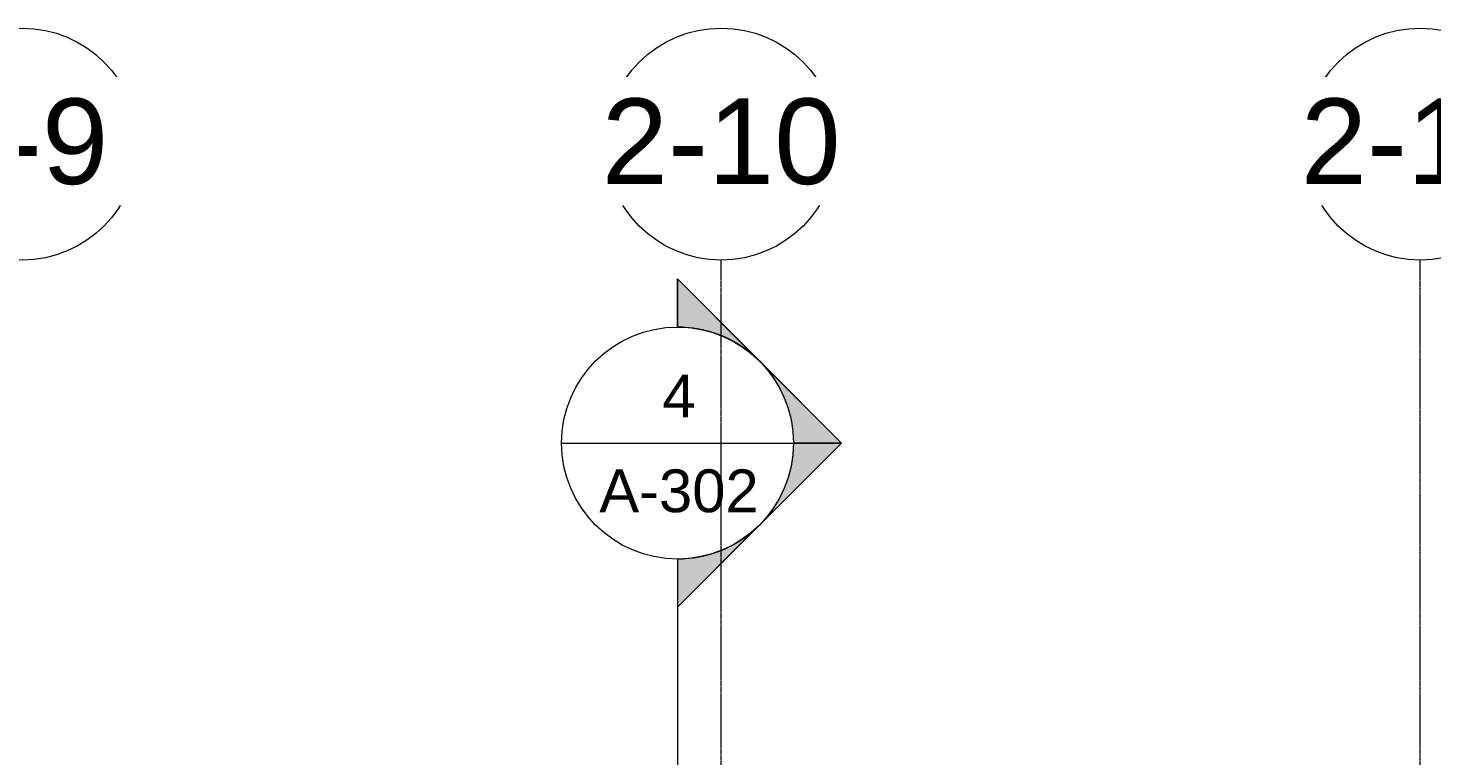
# Model space of a CAD drawing. Header units: inches. Extents: x -55396 to -733, y -290 to 853.
# Drawn here: x -11844 to -11263, y 369 to 670 of the extents above; entities that cross this region are included whole.
import ezdxf

# ---------------------------------------------------------------- set-up
doc = ezdxf.new("R2010")
doc.units = ezdxf.units.IN
doc.header["$MEASUREMENT"] = 0
doc.linetypes.add('Grid Line 1_2_', pattern=[0.875, 0.5, -0.125, 0.125, -0.125])
for name, color, linetype, lineweight in [('G-ANNO-SYMB', 111, 'Continuous', 9), ('S-GRID', 1, 'Continuous', 9), ('S-GRID-IDEN', 1, 'Continuous', 9)]:
    doc.layers.add(name, color=color, linetype=linetype, lineweight=lineweight)
doc.styles.add('Arial', font='arial.ttf', dxfattribs={"height": 35.407186})
doc.styles.add('Arial_1', font='arial.ttf', dxfattribs={"height": 17.703593})

# ---------------------------------------------------------------- blocks, each defined once
blk = doc.blocks.new('Grid - Grid Head - Circle-14747-Section 6')
at = {"layer": 'S-GRID-IDEN'}
blk.add_circle((-23085.89, 621.76), 48, dxfattribs=at)
blk = doc.blocks.new('Section - Section Head - Filled-1526-Section 6')
at = {"layer": 'G-ANNO-SYMB'}
h = blk.add_hatch(color=256, dxfattribs=at)
edge = h.paths.add_edge_path(flags=0)
edge.add_arc((-24148.84, 528), 48.06, 90, 132.0784, ccw=False)
edge.add_line((-24148.84, 576.06), (-24148.84, 595.88))
edge.add_line((-24148.84, 595.88), (-24181.04, 563.67))
h = blk.add_hatch(color=256, dxfattribs=at)
edge = h.paths.add_edge_path(flags=0)
edge.add_line((-24182.78, 561.94), (-24216.72, 528))
edge.add_line((-24216.72, 528), (-24196.84, 528))
edge.add_arc((-24148.84, 528), 48, 135, 180, ccw=False)
h = blk.add_hatch(color=256, dxfattribs=at)
edge = h.paths.add_edge_path(flags=0)
edge.add_arc((-24148.84, 528), 48, 180, 225, ccw=False)
edge.add_line((-24196.84, 528), (-24216.72, 528))
edge.add_line((-24216.72, 528), (-24182.78, 494.06))
h = blk.add_hatch(color=256, dxfattribs=at)
edge = h.paths.add_edge_path(flags=0)
edge.add_line((-24181.04, 492.33), (-24148.84, 460.12))
edge.add_line((-24148.84, 460.12), (-24148.84, 479.94))
edge.add_arc((-24148.84, 528), 48.06, 227.9216, 270, ccw=False)
for p, q in [((-24216.72, 528), (-24148.84, 595.88)), ((-24181.04, 563.67), (-24148.84, 595.88)), ((-24148.84, 576), (-24148.84, 595.88)), ((-24148.84, 595.88), (-24148.84, 576.06)), ((-24216.72, 528), (-24182.78, 561.94)), ((-24216.72, 528), (-24148.84, 460.12)), ((-24196.84, 528), (-24216.72, 528)), ((-24182.78, 494.06), (-24216.72, 528)), ((-24216.72, 528), (-24196.84, 528)), ((-24148.84, 460.12), (-24181.04, 492.33)), ((-24148.84, 480), (-24148.84, 460.12)), ((-24148.84, 479.94), (-24148.84, 460.12))]:
    blk.add_line(p, q, dxfattribs=at)
for radius, start, end in [(48, 90, 270), (48.06, 90, 132.0784), (48, 270, 90), (48, 135, 180), (48, 180, 225), (48.06, 227.9216, 270)]:
    blk.add_arc((-24148.84, 528), radius, start, end, dxfattribs=at)

msp = doc.modelspace()

# ---------------------------------------------------------------- linework, layer by layer
at = {"layer": 'G-ANNO-SYMB'}
for p, q in [((-11623.57, 498.08), (-11527.57, 498.08)), ((-11575.57, 450.08), (-11575.57, -56.62))]:
    msp.add_line(p, q, dxfattribs=at)
at = {"layer": 'S-GRID', "linetype": 'Grid Line 1_2_'}
for p, q in [((-11557.5, -132), (-11557.5, 573.76)), ((-11557.5, -132), (-11557.5, 573.76)), ((-11268, -132), (-11268, 573.76)), ((-11268, -132), (-11268, 573.76))]:
    msp.add_line(p, q, dxfattribs=at)

# ---------------------------------------------------------------- block references
at = {"layer": 'G-ANNO-SYMB', "extrusion": (0, 0, -1)}
msp.add_blockref('Section - Section Head - Filled-1526-Section 6', (35724.41, -29.92), dxfattribs=at)
at = {"layer": 'S-GRID-IDEN'}
for p in [(11238.89, 0), (11528.39, 0), (11817.89, 0)]:
    msp.add_blockref('Grid - Grid Head - Circle-14747-Section 6', p, dxfattribs=at)

# ---------------------------------------------------------------- texts
at = {"layer": 'G-ANNO-SYMB', "attachment_point": 2, "line_spacing_factor": 0.938532, "style": 'Arial_1'}
for s, insert, char_height, width in [('4', (-11574.96, 526.42), 17.7, 16.416), ('A-302', (-11574.96, 487.15), 17.704, 78.624)]:
    msp.add_mtext(s, dxfattribs=dict(at, insert=insert, char_height=char_height, width=width))

# ---------------------------------------------------------------- next in the draw order: texts
at = {"layer": 'S-GRID-IDEN', "char_height": 35.407, "attachment_point": 2, "line_spacing_factor": 0.938532, "style": 'Arial', "bg_fill": 3, "box_fill_scale": 1.25, "bg_fill_color": 0, "bg_fill_transparency": 0}
for s, insert, width in [('1-9', (-11847.01, 640.64), 85.104), ('1-10', (-11557.51, 640.64), 117.936), ('1-11', (-11268.01, 640.64), 117.936)]:
    msp.add_mtext(s, dxfattribs=dict(at, insert=insert, width=width))

# ---------------------------------------------------------------- next in the draw order: block references
at = {"layer": 'S-GRID-IDEN'}
for p in [(11238.89, 0), (11528.39, 0), (11817.89, 0)]:
    msp.add_blockref('Grid - Grid Head - Circle-14747-Section 6', p, dxfattribs=at)

# ---------------------------------------------------------------- next in the draw order: texts
at = {"layer": 'S-GRID-IDEN', "char_height": 35.407, "attachment_point": 2, "line_spacing_factor": 0.938532, "style": 'Arial', "bg_fill": 3, "box_fill_scale": 1.25, "bg_fill_color": 0, "bg_fill_transparency": 0}
for s, insert, width in [('2-9', (-11847.01, 640.64), 85.104), ('2-10', (-11557.51, 640.64), 117.936), ('2-11', (-11268.01, 640.64), 117.936)]:
    msp.add_mtext(s, dxfattribs=dict(at, insert=insert, width=width))

doc.saveas('drawing.dxf')
